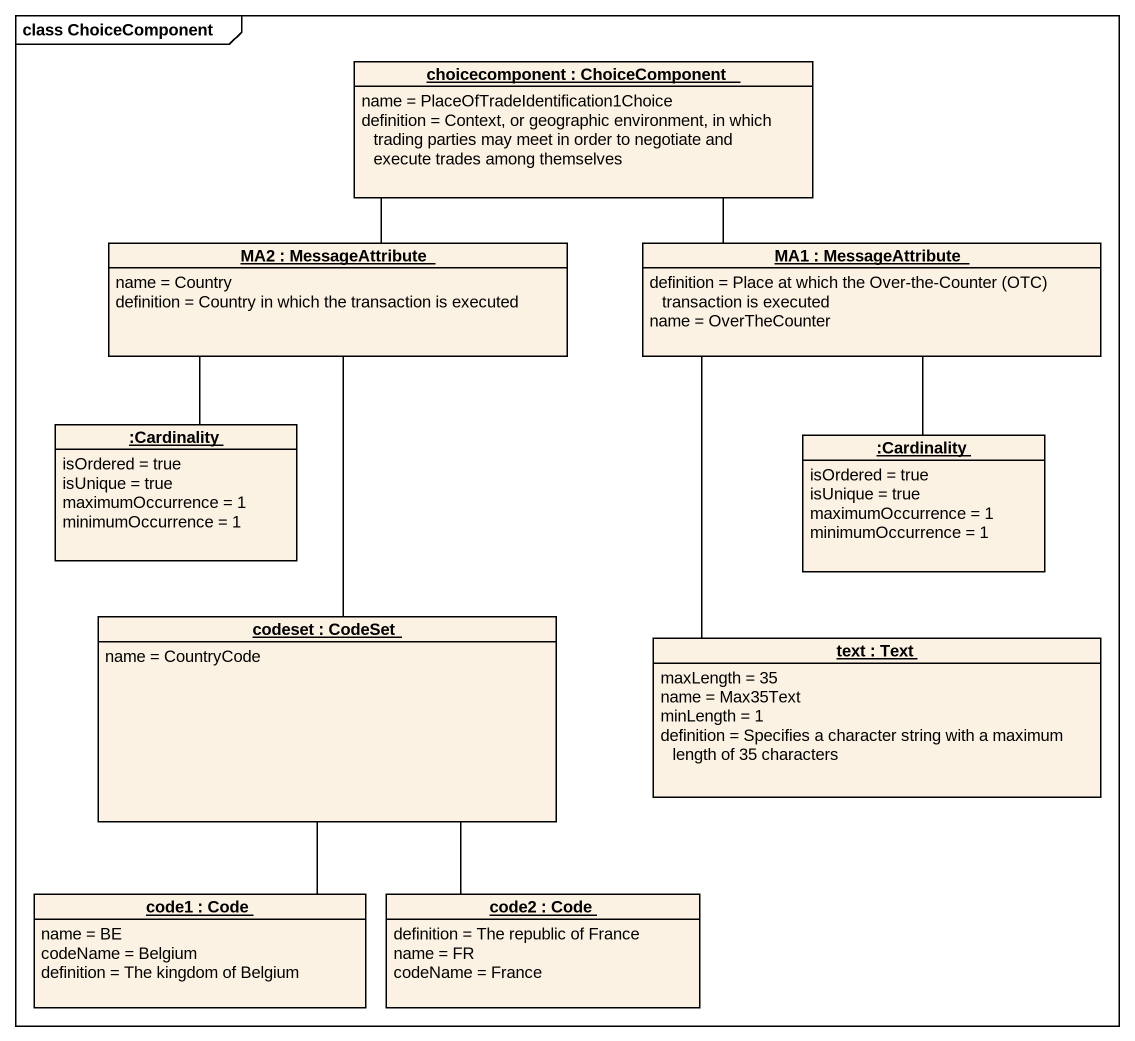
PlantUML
@startuml
mainframe class ChoiceComponent
hide circle
hide empty members
object "choicecomponent : ChoiceComponent" as choicecomponent {
  name = PlaceOfTradeIdentification1Choice
  definition = Context, or geographic environment, in which trading parties may meet in order to negotiate and execute trades among themselves
}
object "MA2 : MessageAttribute" as MA2 {
  name = Country
  definition = Country in which the transaction is executed
}
object "MA1 : MessageAttribute" as MA1 {
  definition = Place at which the Over-the-Counter (OTC) transaction is executed
  name = OverTheCounter
}
object ":Cardinality" as Cardinality {
  isOrdered = true
  isUnique = true
  maximumOccurrence = 1
  minimumOccurrence = 1
}
object ":Cardinality" as Cardinality_2 {
  isOrdered = true
  isUnique = true
  maximumOccurrence = 1
  minimumOccurrence = 1
}
object "codeset : CodeSet" as codeset {
  name = CountryCode
}
object "text : Text" as text {
  maxLength = 35
  name = Max35Text
  minLength = 1
  definition = Specifies a character string with a maximum length of 35 characters
}
object "code1 : Code" as code1 {
  name = BE
  codeName = Belgium
  definition = The kingdom of Belgium
}
object "code2 : Code" as code2 {
  definition = The republic of France
  name = FR
  codeName = France
}
MA2 -up- choicecomponent
MA2 -- Cardinality
MA2 -- codeset
MA1 -left- choicecomponent
MA1 -- Cardinality_2
MA1 -- text
codeset -- code1
codeset -- code2
@enduml
